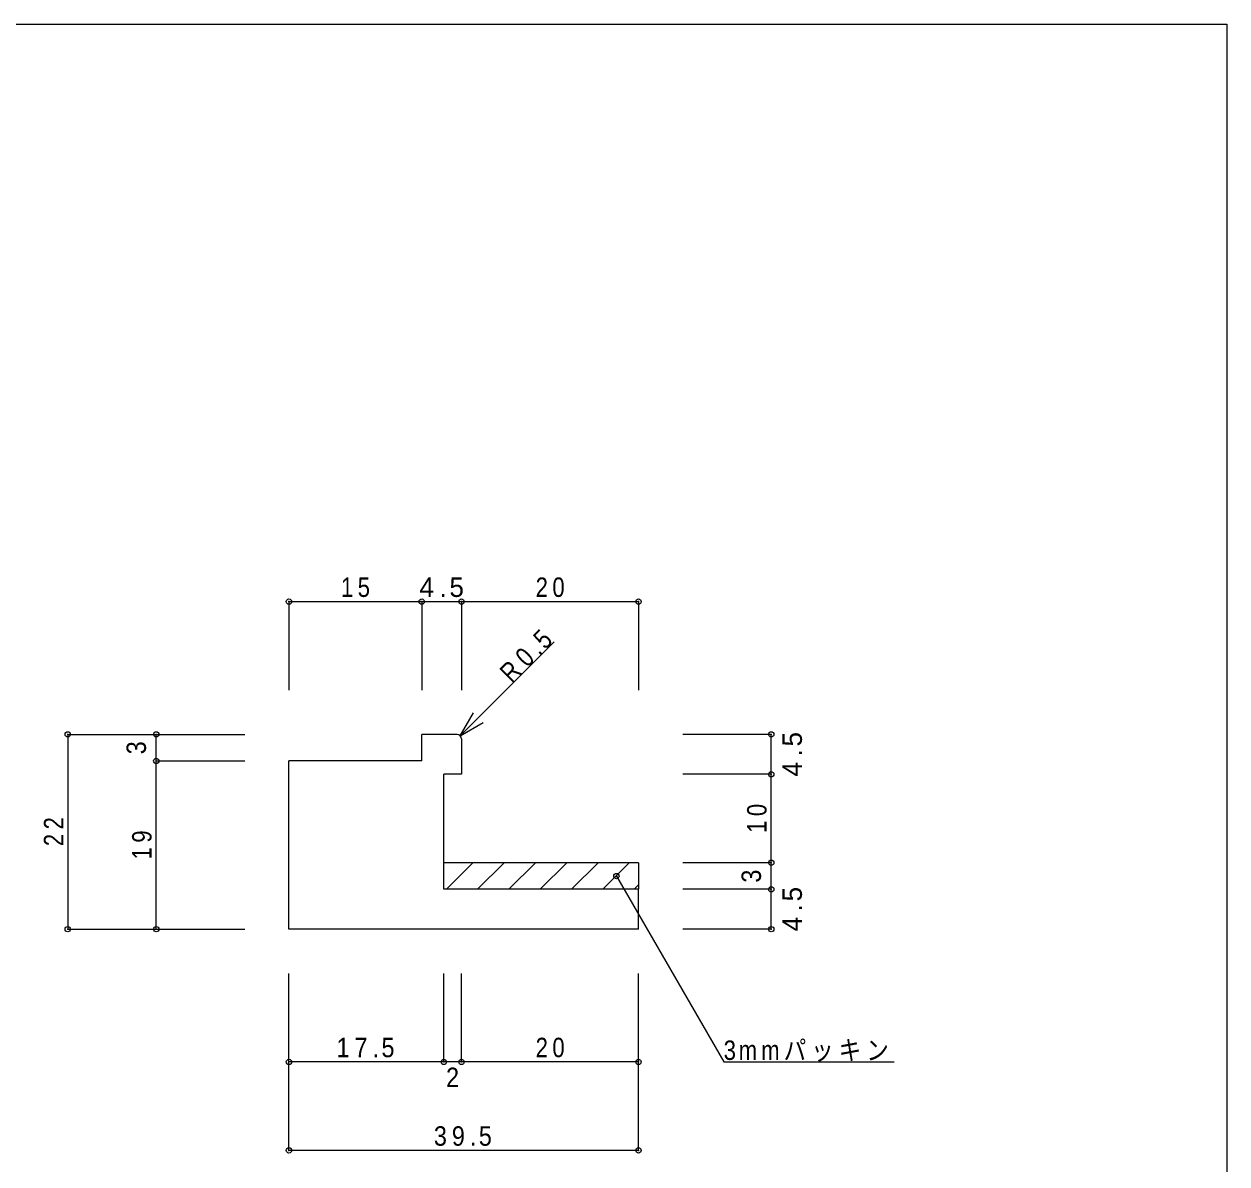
# Model space of a CAD drawing. Units: millimetres on the paper. Extents: x -141 to 141, y -98 to 98.
# Drawn here: x 5.1 to 141, y -31.3 to 97.5 of the extents above; entities that cross this region are included whole.
import ezdxf
from ezdxf.enums import TextEntityAlignment as Align

# ---------------------------------------------------------------- set-up
doc = ezdxf.new("R2010")
doc.units = ezdxf.units.MM
doc.header["$PDMODE"] = 32
doc.header["$PDSIZE"] = 0.6
for name, color, linetype, lineweight in [('0-0_ＫＢ製品', 2, 'Continuous', 9), ('0-2_ハッチ', 7, 'Continuous', 9), ('0-3_寸法', 4, 'Continuous', 9), ('0-4_引出線字', 4, 'Continuous', 9), ('0-5_文字', 7, 'Continuous', 9), ('0-8_他製品', 7, 'Continuous', 9), ('F-0_図面枠', 5, 'Continuous', 9)]:
    doc.layers.add(name, color=color, linetype=linetype, lineweight=lineweight)
doc.styles.add('HGｺﾞｼｯｸM', font='')
doc.styles.get('HGｺﾞｼｯｸM').set_extended_font_data('HGｺﾞｼｯｸM')

msp = doc.modelspace()

# ---------------------------------------------------------------- linework, layer by layer
at = {"layer": '0-0_ＫＢ製品'}
for p, q in [((54, 17.25), (50, 17.25)), ((50, 14.25), (50, 17.25)), ((54.5, 16.75), (54.5, 12.75)), ((35, -4.75), (35, 14.25)), ((50, 14.25), (35, 14.25)), ((54.5, 12.75), (52.5, 12.75)), ((52.5, -0.25), (52.5, 12.75)), ((74.5, -0.25), (52.5, -0.25)), ((74.5, -4.75), (74.5, -0.25)), ((74.5, -4.75), (35, -4.75))]:
    msp.add_line(p, q, dxfattribs=at)
msp.add_arc((54, 16.75), 0.5, 0, 90, dxfattribs=at)
at = {"layer": '0-2_ハッチ'}
for p, q in [((52.783, -0.25), (55.783, 2.75)), ((56.319, -0.25), (59.319, 2.75)), ((59.854, -0.25), (62.854, 2.75)), ((63.39, -0.25), (66.39, 2.75)), ((66.925, -0.25), (69.925, 2.75)), ((70.461, -0.25), (73.461, 2.75)), ((73.996, -0.25), (74.5, 0.254))]:
    msp.add_line(p, q, dxfattribs=at)
at = {"layer": '0-3_寸法'}
for p, q in [((35, 32.25), (50, 32.25)), ((35, 32.25), (35, 22.25)), ((50, 32.25), (50, 22.25)), ((50, 32.25), (54.5, 32.25)), ((54.5, 32.25), (54.5, 22.25)), ((54.5, 32.25), (74.5, 32.25)), ((74.5, 32.25), (74.5, 22.25)), ((10, 17.25), (10, -4.75)), ((10, 17.25), (20, 17.25)), ((20, 14.25), (20, 17.25)), ((20, 17.25), (30, 17.25)), ((89.5, 17.25), (79.5, 17.25)), ((89.5, 12.75), (89.5, 17.25)), ((20, -4.75), (20, 14.25)), ((20, 14.25), (30, 14.25)), ((89.5, 12.75), (79.5, 12.75)), ((89.5, 2.75), (89.5, 12.75)), ((89.5, 2.75), (79.5, 2.75)), ((89.5, -0.25), (89.5, 2.75)), ((89.5, -0.25), (79.5, -0.25)), ((89.5, -4.75), (89.5, -0.25)), ((10, -4.75), (20, -4.75)), ((20, -4.75), (30, -4.75)), ((89.5, -4.75), (79.5, -4.75)), ((35, -19.75), (35, -9.75)), ((52.5, -19.75), (52.5, -9.75)), ((54.5, -19.75), (54.5, -9.75)), ((74.5, -19.75), (74.5, -9.75)), ((52.5, -19.75), (35, -19.75)), ((35, -29.75), (35, -19.75)), ((54.5, -19.75), (52.5, -19.75)), ((74.5, -19.75), (54.5, -19.75)), ((74.5, -29.75), (74.5, -19.75)), ((74.5, -29.75), (35, -29.75))]:
    msp.add_line(p, q, dxfattribs=at)
for p in [(35, 32.25), (50, 32.25), (54.5, 32.25), (74.5, 32.25), (10, 17.25), (20, 17.25), (89.5, 17.25), (20, 14.25), (89.5, 12.75), (89.5, 2.75), (89.5, -0.25), (10, -4.75), (20, -4.75), (89.5, -4.75), (35, -19.75), (52.5, -19.75), (54.5, -19.75), (74.5, -19.75), (35, -29.75), (74.5, -29.75)]:
    msp.add_point(p, dxfattribs=at)
at = {"layer": '0-4_引出線字'}
for p, q in [((54.354, 17.104), (64.96, 27.71)), ((54.354, 17.104), (55.854, 19.702)), ((54.354, 17.104), (56.952, 18.604)), ((72, 1.25), (84.124, -19.75)), ((84.124, -19.75), (103.404, -19.75))]:
    msp.add_line(p, q, dxfattribs=at)
msp.add_point((72, 1.25), dxfattribs=at)
at = {"layer": '0-8_他製品'}
for q in [(52.5, 2.75), (74.5, -0.25)]:
    msp.add_line((74.5, 2.75), q, dxfattribs=at)
at = {"layer": 'F-0_図面枠'}
for p, q in [((-141, 97.5), (141, 97.5)), ((141, 97.5), (141, -97.5))]:
    msp.add_line(p, q, dxfattribs=at)

# ---------------------------------------------------------------- texts
at = {"layer": '0-3_寸法', "color": 7, "style": 'HGｺﾞｼｯｸM', "width": 0.9}
for p in [(19.5, 15), (89, 0.5)]:
    msp.add_text('3', height=2.199, rotation=90, dxfattribs=at).set_placement(p, align=Align.BOTTOM_LEFT)
msp.add_text('2', height=2.199, dxfattribs=at).set_placement((52.75, -23.25), align=Align.BOTTOM_LEFT)
at = {"layer": '0-3_寸法', "color": 7, "char_height": 2.199, "attachment_point": 7, "style": 'HGｺﾞｼｯｸM'}
for s, insert in [('\\T1.36;\\W0.85;15', (40.875, 32.75)), ('\\T1.38;4.5', (49.75, 32.75)), ('\\T1.36;\\W0.85;20', (62.875, 32.75)), ('\\T1.38;\\W0.9;17.5', (40.375, -19.25)), ('\\T1.36;\\W0.85;20', (62.875, -19.25)), ('\\T1.38;\\W0.9;39.5', (51.375, -29.25))]:
    msp.add_mtext(s, dxfattribs=dict(at, insert=insert))
at = {"layer": '0-3_寸法', "color": 7, "char_height": 2.199, "attachment_point": 7, "rotation": 90, "style": 'HGｺﾞｼｯｸM'}
for s, insert in [('\\T1.38;4.5', (93, 12.5)), ('\\T1.36;\\W0.85;10', (89, 6.125)), ('\\T1.36;\\W0.85;22', (9.5, 4.625)), ('\\T1.36;\\W0.85;19', (19.5, 3.125)), ('\\T1.38;4.5', (93, -5))]:
    msp.add_mtext(s, dxfattribs=dict(at, insert=insert))
at = {"layer": '0-5_文字', "insert": (60.187, 22.937), "char_height": 2.199, "attachment_point": 7, "rotation": 45, "style": 'HGｺﾞｼｯｸM'}
msp.add_mtext('\\T1.38;\\W0.85;R0.5', dxfattribs=at)
at = {"layer": '0-5_文字', "insert": (84.124, -19.75), "char_height": 2.199, "attachment_point": 7, "style": 'HGｺﾞｼｯｸM'}
msp.add_mtext('\\T1.22;\\W0.85;3mmパッキン', dxfattribs=at)

doc.saveas('drawing.dxf')
